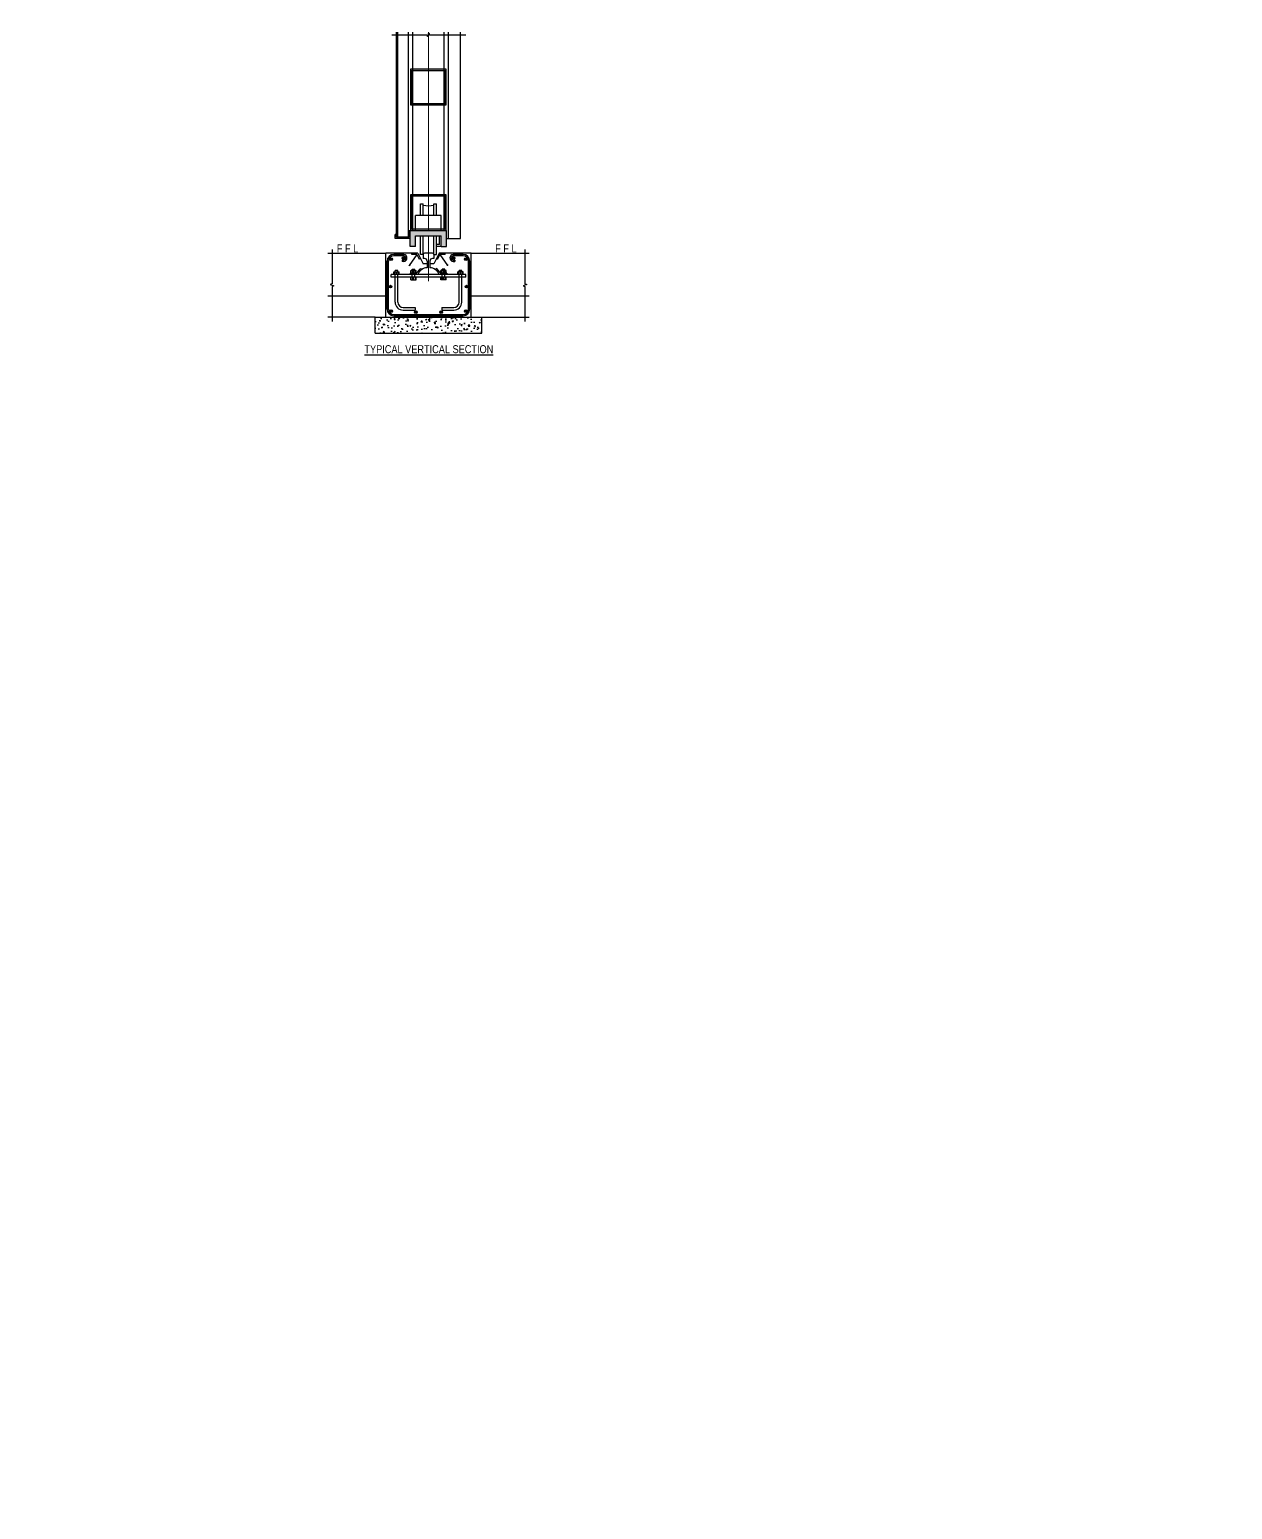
# Model space of a CAD drawing. Header units: millimetres. Extents: x 0 to 2669304, y -3314102 to 0.
# Drawn here: x 2423605.8 to 2423831.3, y -3104095.5 to -3103818.2 of the extents above; entities that cross this region are included whole.
import ezdxf
from ezdxf import colors
from ezdxf.entities.mleader import LeaderData, LeaderLine
from ezdxf.math import Vec2, Vec3

# ---------------------------------------------------------------- set-up
doc = ezdxf.new("R2010")
doc.units = ezdxf.units.MM
doc.header["$LTSCALE"] = 0.4
doc.header["$MEASUREMENT"] = 0
for name, color, linetype in [('0NSRPURL0', 3, 'Continuous'), ('DOOR SHEET', 94, 'Continuous'), ('TAXT', 7, 'Continuous'), ('WHEEL BOX', 6, 'Continuous')]:
    doc.layers.add(name, color=color, linetype=linetype)
for name, color, linetype, lineweight in [('GUIDE RAIL', 234, 'Continuous', 30), ('Layer5', 52, 'Continuous', 30), ('Text Small', 7, 'Continuous', 0), ('WHEEL', 1, 'Continuous', 30)]:
    doc.layers.add(name, color=color, linetype=linetype, lineweight=lineweight)
doc.styles.get("Standard").update_dxf_attribs({"font": 'ARIALN.TTF'})

msp = doc.modelspace()

# ---------------------------------------------------------------- hatches: boundary and pattern name
at = {"ltscale": 3}
for points in [[(2423683.9833, -3103855.8446), (2423677.1833, -3103855.8446), (2423677.1833, -3103858.8446), (2423678.1833, -3103858.8446), (2423678.1833, -3103856.8446), (2423682.9833, -3103856.8446), (2423682.9833, -3103858.8446), (2423683.9833, -3103858.8446)], [(2423673.853, -3103861.228, 1), (2423673.353, -3103861.228, 1)], [(2423676.1632, -3103861.0179, 1), (2423675.6632, -3103861.0179, 1)], [(2423685.5223, -3103861.0179, 1), (2423685.0223, -3103861.0179, 1)], [(2423687.8135, -3103861.228, 1), (2423687.3135, -3103861.228, 1)], [(2423673.7425, -3103866.3699, 1), (2423673.2425, -3103866.3699, 1)], [(2423687.9376, -3103866.3699, 1), (2423687.4376, -3103866.3699, 1)], [(2423673.853, -3103870.95, 1), (2423673.353, -3103870.95, 1)], [(2423687.8135, -3103870.95, 1), (2423687.3135, -3103870.95, 1)], [(2423678.4709, -3103871.1566, 1), (2423677.9709, -3103871.1566, 1)], [(2423683.2161, -3103871.1566, 1), (2423682.7161, -3103871.1566, 1)]]:
    msp.add_hatch(color=256, dxfattribs=at).paths.add_polyline_path(points)
h = msp.add_hatch(color=256, dxfattribs=at)
edge = h.paths.add_edge_path()
edge.add_line((2423687.0833, -3103860.5946), (2423685.1956, -3103860.5946))
edge.add_arc((2423685.2773, -3103860.9978), 0.4114, 101.452583, 258.547417)
edge.add_line((2423685.1956, -3103861.401), (2423685.5295, -3103861.401))
edge.add_line((2423685.5295, -3103861.401), (2423685.5295, -3103861.651))
edge.add_line((2423685.5295, -3103861.651), (2423685.1956, -3103861.651))
edge.add_arc((2423685.2737, -3103860.9978), 0.6579, 96.822892, 263.177108, ccw=False)
edge.add_line((2423685.1956, -3103860.3446), (2423687.0833, -3103860.3446))
edge.add_arc((2423687.0833, -3103861.5946), 1.25, 0, 90, ccw=False)
edge.add_line((2423688.3333, -3103861.5946), (2423688.3333, -3103870.5946))
edge.add_arc((2423687.0833, -3103870.5946), 1.25, -90, 0, ccw=False)
edge.add_line((2423687.0833, -3103871.8446), (2423674.0833, -3103871.8446))
edge.add_arc((2423674.0833, -3103870.5946), 1.25, 180, 270, ccw=False)
edge.add_line((2423672.8333, -3103870.5946), (2423672.8333, -3103861.5946))
edge.add_arc((2423674.0833, -3103861.5946), 1.25, 90, 180, ccw=False)
edge.add_line((2423674.0833, -3103860.3446), (2423675.9709, -3103860.3446))
edge.add_arc((2423675.8928, -3103860.9978), 0.6579, -83.177108, 83.177108, ccw=False)
edge.add_line((2423675.9709, -3103861.651), (2423675.637, -3103861.651))
edge.add_line((2423675.637, -3103861.651), (2423675.637, -3103861.401))
edge.add_line((2423675.637, -3103861.401), (2423675.9709, -3103861.401))
edge.add_arc((2423675.8892, -3103860.9978), 0.4114, 281.452583, 438.547417)
edge.add_line((2423675.9709, -3103860.5946), (2423674.0833, -3103860.5946))
edge.add_arc((2423674.0833, -3103861.5946), 1, 90, 180)
edge.add_line((2423673.0833, -3103861.5946), (2423673.0833, -3103870.5946))
edge.add_arc((2423674.0833, -3103870.5946), 1, 180, 270)
edge.add_line((2423674.0833, -3103871.5946), (2423687.0833, -3103871.5946))
edge.add_arc((2423687.0833, -3103870.5946), 1, 270, 360)
edge.add_line((2423688.0833, -3103870.5946), (2423688.0833, -3103861.5946))
edge.add_arc((2423687.0833, -3103861.5946), 1, 0, 90)
h = msp.add_hatch(color=256, dxfattribs=at)
h.paths.add_polyline_path([(2423683.7083, -3103860.0946), (2423682.5833, -3103860.0946), (2423682.0833, -3103861.0946), (2423682.3069, -3103861.2064), (2423682.7378, -3103860.3446), (2423683.7083, -3103860.3446)])
h.paths.add_polyline_path([(2423678.5833, -3103860.0946), (2423677.4583, -3103860.0946), (2423677.4583, -3103860.3446), (2423678.4288, -3103860.3446), (2423678.8597, -3103861.2064), (2423679.0833, -3103861.0946)])
h = msp.add_hatch(dxfattribs=at)
h.set_pattern_fill('AR-CONC', color=256, scale=0.35, style=0)
h.set_pattern_definition([(50, (2461948.6906, -3097129.7643), (2.51041064, -0.21963247), [0.2625, -2.8875]), (355, (2461948.6906, -3097129.7643), (-0.48562967, 2.63267247), [0.21, -2.31]), (100.4514, (2461948.8998, -3097129.7826), (2.02478284, 2.4130384), [0.22309066, -2.4539974]), (46.1842, (2461948.6906, -3097129.0643), (3.73534367, -0.57931655), [0.39375, -4.33125]), (96.6356, (2461949.002, -3097129.1126), (3.27131947, 3.40941255), [0.334636, -3.6809955]), (351.1842, (2461948.6906, -3097129.0643), (3.2713168, 3.4094151), [0.315, -3.465]), (21, (2461949.0406, -3097129.2393), (2.08917468, -1.40916612), [0.2625, -2.8875]), (326, (2461949.0406, -3097129.2393), (0.85160366, 2.53802516), [0.21, -2.31]), (71.4514, (2461949.2147, -3097129.3568), (2.9407792, 1.12885674), [0.22309066, -2.4539974]), (37.5, (2461948.6906, -3097129.7643), (0.042559494, 1.165128488), [0, -2.282, 0, -2.345, 0, -2.31875]), (7.5, (2461948.6906, -3097129.7643), (0.92074338, 1.38044099), [0, -1.337, 0, -2.2295, 0, -0.88375]), (327.5, (2461947.9101, -3097129.7643), (1.868378527, -0.07894205), [0, -0.875, 0, -2.73, 0, -3.6225]), (317.5, (2461947.5601, -3097129.7643), (2.04115159, 0.35036744), [0, -1.1375, 0, -1.813, 0, -2.5725])])
h.paths.add_polyline_path([(2423690.5833, -3103872.0946), (2423670.5833, -3103872.0946), (2423670.5833, -3103875.0946), (2423690.5833, -3103875.0946)])
at = {"layer": '0NSRPURL0', "linetype": 'Continuous'}
h = msp.add_hatch(color=256, dxfattribs=at)
h.paths.add_polyline_path([(2423683.9099, -3103825.6256), (2423677.2099, -3103825.6256), (2423677.2099, -3103832.3256), (2423683.9099, -3103832.3256)])
h.paths.add_polyline_path([(2423683.6938, -3103825.8417), (2423677.426, -3103825.8417), (2423677.426, -3103832.1095), (2423683.6938, -3103832.1095)], flags=16)
h = msp.add_hatch(color=256, dxfattribs=at)
h.paths.add_polyline_path([(2423683.9099, -3103849.1446), (2423677.2099, -3103849.1446), (2423677.2099, -3103855.8446), (2423683.9099, -3103855.8446)])
h.paths.add_polyline_path([(2423683.6938, -3103855.6285), (2423677.426, -3103855.6285), (2423677.426, -3103849.3607), (2423683.6938, -3103849.3607)], flags=16)

# ---------------------------------------------------------------- linework, layer by layer
at = {"ltscale": 3}
for p, q in [((2423674.8333, -3103857.1031), (2423674.8333, -3103818.6585)), ((2423676.8333, -3103857.1031), (2423676.8333, -3103818.6585)), ((2423677.6333, -3103855.8446), (2423677.6333, -3103818.6585)), ((2423683.5333, -3103855.8446), (2423683.5333, -3103818.6585)), ((2423684.3333, -3103857.3531), (2423684.3333, -3103818.6585)), ((2423677.1833, -3103855.8446), (2423683.9833, -3103855.8446)), ((2423677.1833, -3103858.8446), (2423677.1833, -3103855.8446)), ((2423678.1833, -3103856.8446), (2423682.9833, -3103856.8446)), ((2423678.1833, -3103858.8446), (2423678.1833, -3103856.8446)), ((2423682.6333, -3103858.4696), (2423682.6333, -3103856.8446)), ((2423682.9833, -3103858.8446), (2423682.9833, -3103856.8446)), ((2423683.9833, -3103858.8446), (2423683.9833, -3103855.8446)), ((2423678.1833, -3103858.8446), (2423677.1833, -3103858.8446)), ((2423682.6333, -3103858.4696), (2423682.0833, -3103858.4696)), ((2423682.9833, -3103858.8446), (2423682.0833, -3103858.8446)), ((2423682.9833, -3103858.8446), (2423683.9833, -3103858.8446)), ((2423683.9833, -3103857.3531), (2423686.5833, -3103857.3531)), ((2423661.6949, -3103860.0946), (2423672.5833, -3103860.0946)), ((2423672.5833, -3103872.0946), (2423672.5833, -3103860.0946)), ((2423678.5833, -3103860.0946), (2423672.5833, -3103860.0946)), ((2423672.8333, -3103870.5946), (2423672.8333, -3103861.5946)), ((2423673.0833, -3103870.5946), (2423673.0833, -3103861.5946)), ((2423675.9709, -3103860.3446), (2423674.0833, -3103860.3446)), ((2423675.9709, -3103860.5946), (2423674.0833, -3103860.5946)), ((2423675.637, -3103861.401), (2423675.637, -3103861.651)), ((2423675.9709, -3103861.401), (2423675.637, -3103861.401)), ((2423675.9709, -3103861.651), (2423675.637, -3103861.651)), ((2423676.9209, -3103862.3915), (2423677.0722, -3103862.3145)), ((2423678.4288, -3103860.3446), (2423676.9871, -3103862.438)), ((2423677.0722, -3103862.3145), (2423677.0566, -3103862.4868)), ((2423677.4583, -3103860.3446), (2423677.4583, -3103860.0946)), ((2423678.4288, -3103860.3446), (2423677.4583, -3103860.3446)), ((2423678.4288, -3103860.3446), (2423678.8597, -3103861.2064)), ((2423678.5833, -3103860.0946), (2423679.5833, -3103862.0946)), ((2423679.0833, -3103861.0946), (2423678.8597, -3103861.2064)), ((2423680.3333, -3103862.0946), (2423679.5833, -3103862.0946)), ((2423681.5833, -3103862.0946), (2423680.8333, -3103862.0946)), ((2423682.5833, -3103860.0946), (2423681.5833, -3103862.0946)), ((2423682.0833, -3103861.0946), (2423682.3069, -3103861.2064)), ((2423682.7378, -3103860.3446), (2423682.3069, -3103861.2064)), ((2423688.5833, -3103860.0946), (2423682.5833, -3103860.0946)), ((2423683.7083, -3103860.3446), (2423682.5833, -3103860.3446)), ((2423682.6128, -3103860.5946), (2423682.5833, -3103860.5946)), ((2423683.7083, -3103860.3446), (2423682.7378, -3103860.3446)), ((2423682.7378, -3103860.3446), (2423684.1794, -3103862.438)), ((2423683.7083, -3103860.3446), (2423683.7083, -3103860.0946)), ((2423684.2457, -3103862.3915), (2423684.0943, -3103862.3145)), ((2423684.0943, -3103862.3145), (2423684.1099, -3103862.4868)), ((2423687.0833, -3103860.3446), (2423685.1956, -3103860.3446)), ((2423687.0833, -3103860.5946), (2423685.1956, -3103860.5946)), ((2423685.1956, -3103861.401), (2423685.5295, -3103861.401)), ((2423685.1956, -3103861.651), (2423685.5295, -3103861.651)), ((2423685.5295, -3103861.401), (2423685.5295, -3103861.651)), ((2423688.0833, -3103870.5946), (2423688.0833, -3103861.5946)), ((2423688.3333, -3103870.5946), (2423688.3333, -3103861.5946)), ((2423688.5833, -3103860.0946), (2423699.4717, -3103860.0946)), ((2423688.5833, -3103872.0946), (2423688.5833, -3103860.0946)), ((2423673.5833, -3103864.5946), (2423673.5833, -3103864.0946)), ((2423687.5833, -3103864.0946), (2423673.5833, -3103864.0946)), ((2423687.5833, -3103864.5946), (2423673.5833, -3103864.5946)), ((2423674.0833, -3103864.0946), (2423674.0833, -3103863.5946)), ((2423674.0833, -3103863.5946), (2423675.0833, -3103863.5946)), ((2423674.2907, -3103863.5946), (2423674.2907, -3103864.0946)), ((2423674.3333, -3103863.5946), (2423674.3333, -3103863.3446)), ((2423674.8333, -3103863.3446), (2423674.3333, -3103863.3446)), ((2423674.3333, -3103869.2706), (2423674.3333, -3103864.0946)), ((2423674.5833, -3103863.5946), (2423674.5833, -3103864.0946)), ((2423674.8333, -3103863.5946), (2423674.8333, -3103863.3446)), ((2423674.8333, -3103869.2706), (2423674.8333, -3103864.0946)), ((2423674.8819, -3103863.5946), (2423674.8819, -3103864.0946)), ((2423675.0833, -3103864.0946), (2423675.0833, -3103863.5946)), ((2423678.4148, -3103863.8446), (2423677.1648, -3103863.8446)), ((2423677.1648, -3103863.8446), (2423677.1648, -3103864.0946)), ((2423677.2898, -3103863.3446), (2423678.2898, -3103863.3446)), ((2423677.2898, -3103863.8446), (2423677.2898, -3103863.3446)), ((2423677.2898, -3103865.0946), (2423677.2898, -3103864.5946)), ((2423677.2898, -3103865.0946), (2423678.2898, -3103865.0946)), ((2423677.4973, -3103863.3446), (2423677.4973, -3103863.8446)), ((2423677.4973, -3103864.5946), (2423677.4973, -3103865.0946)), ((2423677.5398, -3103863.0946), (2423678.0398, -3103863.0946)), ((2423677.5398, -3103863.3446), (2423677.5398, -3103863.0946)), ((2423677.5398, -3103864.5946), (2423677.5398, -3103863.8446)), ((2423677.7898, -3103863.3446), (2423677.7898, -3103863.8446)), ((2423677.7898, -3103865.0946), (2423677.7898, -3103864.5946)), ((2423678.0398, -3103863.3446), (2423678.0398, -3103863.0946)), ((2423678.0398, -3103864.5946), (2423678.0398, -3103863.8446)), ((2423678.0885, -3103863.3446), (2423678.0885, -3103863.8446)), ((2423678.0885, -3103864.5946), (2423678.0885, -3103865.0946)), ((2423678.2898, -3103863.8446), (2423678.2898, -3103863.3446)), ((2423678.2898, -3103865.0946), (2423678.2898, -3103864.5946)), ((2423679.1165, -3103862.9912), (2423679.2618, -3103863.1946)), ((2423682.05, -3103862.9912), (2423681.9047, -3103863.1946)), ((2423684.0017, -3103863.8446), (2423682.7517, -3103863.8446)), ((2423683.8767, -3103863.3446), (2423682.8767, -3103863.3446)), ((2423682.8767, -3103863.8446), (2423682.8767, -3103863.3446)), ((2423682.8767, -3103865.0946), (2423682.8767, -3103864.5946)), ((2423683.8767, -3103865.0946), (2423682.8767, -3103865.0946)), ((2423683.0781, -3103863.3446), (2423683.0781, -3103863.8446)), ((2423683.0781, -3103864.5946), (2423683.0781, -3103865.0946)), ((2423683.6267, -3103863.0946), (2423683.1267, -3103863.0946)), ((2423683.1267, -3103863.3446), (2423683.1267, -3103863.0946)), ((2423683.1267, -3103864.5946), (2423683.1267, -3103863.8446)), ((2423683.3767, -3103863.3446), (2423683.3767, -3103863.8446)), ((2423683.3767, -3103865.0946), (2423683.3767, -3103864.5946)), ((2423683.6267, -3103863.3446), (2423683.6267, -3103863.0946)), ((2423683.6267, -3103864.5946), (2423683.6267, -3103863.8446)), ((2423683.6693, -3103863.3446), (2423683.6693, -3103863.8446)), ((2423683.6693, -3103864.5946), (2423683.6693, -3103865.0946)), ((2423683.8767, -3103863.8446), (2423683.8767, -3103863.3446)), ((2423683.8767, -3103865.0946), (2423683.8767, -3103864.5946)), ((2423684.0017, -3103863.8446), (2423684.0017, -3103864.0946)), ((2423686.0833, -3103864.0946), (2423686.0833, -3103863.5946)), ((2423687.0833, -3103863.5946), (2423686.0833, -3103863.5946)), ((2423686.2846, -3103863.5946), (2423686.2846, -3103864.0946)), ((2423686.3333, -3103863.5946), (2423686.3333, -3103863.3446)), ((2423686.8333, -3103863.3446), (2423686.3333, -3103863.3446)), ((2423686.3333, -3103869.2706), (2423686.3333, -3103864.0946)), ((2423686.5833, -3103863.5946), (2423686.5833, -3103864.0946)), ((2423686.8333, -3103863.5946), (2423686.8333, -3103863.3446)), ((2423686.8333, -3103869.2706), (2423686.8333, -3103864.0946)), ((2423686.8758, -3103863.5946), (2423686.8758, -3103864.0946)), ((2423687.0833, -3103864.0946), (2423687.0833, -3103863.5946)), ((2423687.5833, -3103864.5946), (2423687.5833, -3103864.0946)), ((2423661.6949, -3103868.0946), (2423672.5833, -3103868.0946)), ((2423675.8333, -3103870.2706), (2423678.0833, -3103870.2706)), ((2423675.8333, -3103870.7706), (2423678.0833, -3103870.7706)), ((2423678.0833, -3103870.2706), (2423678.0833, -3103870.7706)), ((2423683.0833, -3103870.2706), (2423685.3333, -3103870.2706)), ((2423683.0833, -3103870.2706), (2423683.0833, -3103870.7706)), ((2423683.0833, -3103870.7706), (2423685.3333, -3103870.7706)), ((2423688.5833, -3103868.0946), (2423699.4717, -3103868.0946)), ((2423670.5833, -3103872.0946), (2423661.6949, -3103872.0946)), ((2423670.5833, -3103872.0946), (2423690.5833, -3103872.0946)), ((2423670.5833, -3103875.0946), (2423670.5833, -3103872.0946)), ((2423674.0833, -3103871.5946), (2423687.0833, -3103871.5946)), ((2423674.0833, -3103871.8446), (2423687.0833, -3103871.8446)), ((2423690.5833, -3103875.0946), (2423690.5833, -3103872.0946)), ((2423690.5833, -3103872.0946), (2423699.4717, -3103872.0946)), ((2423670.5833, -3103875.0946), (2423690.5833, -3103875.0946))]:
    msp.add_line(p, q, dxfattribs=at)
at = {"lineweight": 0, "ltscale": 3}
for p, q in [((2423680.5833, -3103855.8446), (2423680.5833, -3103818.6585)), ((2423680.5833, -3103865.3544), (2423680.5833, -3103856.8446))]:
    msp.add_line(p, q, dxfattribs=at)
at = {"ltscale": 3}
for centre in [(2423673.603, -3103861.228), (2423675.9132, -3103861.0179), (2423685.2723, -3103861.0179), (2423687.5635, -3103861.228), (2423673.4925, -3103866.3699), (2423687.6876, -3103866.3699), (2423673.603, -3103870.95), (2423687.5635, -3103870.95), (2423678.2209, -3103871.1566), (2423682.9661, -3103871.1566)]:
    msp.add_circle(centre, 0.25, dxfattribs=at)
for centre, radius, start, end in [((2423674.0833, -3103861.5946), 1.25, 90, 180), ((2423674.0833, -3103861.5946), 1, 90, 180), ((2423675.8928, -3103860.9978), 0.6579, 276.822892, 83.177108), ((2423675.8892, -3103860.9978), 0.4114, 281.452583, 78.547417), ((2423685.2737, -3103860.9978), 0.6579, 96.822892, 263.177108), ((2423685.2773, -3103860.9978), 0.4114, 101.452583, 258.547417), ((2423687.0833, -3103861.5946), 1.25, 0, 90), ((2423687.0833, -3103861.5946), 1, 0, 90), ((2423680.3544, -3103864.7242), 2.1298, 125.537678, 155.604828), ((2423680.8121, -3103864.7242), 2.1298, 24.395172, 54.462322), ((2423674.0833, -3103870.5946), 1.25, 180, 270), ((2423674.0833, -3103870.5946), 1, 180, 270), ((2423675.8333, -3103869.2706), 1.5, 180, 270), ((2423675.8333, -3103869.2706), 1, 180, 270), ((2423685.3333, -3103869.2706), 1, 270, 0), ((2423685.3333, -3103869.2706), 1.5, 270, 0), ((2423687.0833, -3103870.5946), 1, 270, 0), ((2423687.0833, -3103870.5946), 1.25, 270, 0)]:
    msp.add_arc(centre, radius, start, end, dxfattribs=at)
at = {"layer": '0NSRPURL0', "linetype": 'Continuous'}
for points in [[(2423683.9099, -3103825.6256), (2423677.2099, -3103825.6256), (2423677.2099, -3103832.3256), (2423683.9099, -3103832.3256)], [(2423683.6938, -3103832.1095), (2423677.426, -3103832.1095), (2423677.426, -3103825.8417), (2423683.6938, -3103825.8417)], [(2423683.9099, -3103849.1446), (2423677.2099, -3103849.1446), (2423677.2099, -3103855.8446), (2423683.9099, -3103855.8446)], [(2423683.6938, -3103855.6285), (2423677.426, -3103855.6285), (2423677.426, -3103849.3607), (2423683.6938, -3103849.3607)]]:
    msp.add_lwpolyline(points, close=True, dxfattribs=at)
at = {"layer": 'DOOR SHEET', "ltscale": 3}
for p, q in [((2423674.5833, -3103857.1031), (2423674.5833, -3103818.6585)), ((2423686.5833, -3103857.3531), (2423686.5833, -3103818.6585))]:
    msp.add_line(p, q, dxfattribs=at)
at = {"layer": 'GUIDE RAIL', "ltscale": 3}
for p, q in [((2423679.5833, -3103860.3446), (2423679.5833, -3103861.0946)), ((2423679.8333, -3103861.0946), (2423679.5833, -3103861.0946)), ((2423681.3333, -3103860.0946), (2423679.8333, -3103860.0946)), ((2423680.3333, -3103861.5946), (2423680.3333, -3103862.8446)), ((2423680.8333, -3103861.5946), (2423680.8333, -3103862.8446)), ((2423681.5833, -3103861.0946), (2423681.3333, -3103861.0946)), ((2423681.5833, -3103860.3446), (2423681.5833, -3103861.0946))]:
    msp.add_line(p, q, dxfattribs=at)
for centre, radius, start, end in [((2423679.8333, -3103860.3446), 0.25, 90, 180), ((2423679.8333, -3103861.5946), 0.5, 0, 90), ((2423681.3333, -3103861.5946), 0.5, 90, 180), ((2423681.3333, -3103860.3446), 0.25, 0, 90), ((2423680.3544, -3103864.7242), 1.8798, 90.645677, 160.429678), ((2423680.8121, -3103864.7242), 1.8798, 19.570322, 89.354323)]:
    msp.add_arc(centre, radius, start, end, dxfattribs=at)
at = {"layer": 'Layer5', "ltscale": 3}
for p, q in [((2423674.5833, -3103856.6031), (2423674.3333, -3103856.6031)), ((2423674.3333, -3103857.3531), (2423674.3333, -3103856.6031)), ((2423676.9333, -3103857.1031), (2423676.9333, -3103855.8446)), ((2423676.9333, -3103855.8446), (2423677.1833, -3103855.8446)), ((2423677.1833, -3103857.3531), (2423674.3333, -3103857.3531)), ((2423676.9333, -3103857.1031), (2423674.5833, -3103857.1031))]:
    msp.add_line(p, q, dxfattribs=at)
at = {"layer": 'TAXT', "ltscale": 3}
for points in [[(2423673.7175, -3103819.1867), (2423680.2808, -3103819.1867), (2423680.4058, -3103819.5301), (2423680.6558, -3103818.8432), (2423680.7808, -3103819.1867), (2423687.5753, -3103819.1867)], [(2423662.5201, -3103859.4265), (2423662.5201, -3103865.8662), (2423662.1767, -3103865.9912), (2423662.8636, -3103866.2412), (2423662.5201, -3103866.3662), (2423662.5201, -3103872.88)], [(2423698.6464, -3103859.4265), (2423698.6464, -3103865.8662), (2423698.9898, -3103865.9912), (2423698.303, -3103866.2412), (2423698.6464, -3103866.3662), (2423698.6464, -3103872.88)]]:
    msp.add_lwpolyline(points, dxfattribs=at)
at = {"layer": 'WHEEL', "ltscale": 3}
for p, q in [((2423679.0833, -3103853.0203), (2423679.0833, -3103850.876)), ((2423679.0833, -3103850.876), (2423679.5833, -3103850.876)), ((2423679.5833, -3103853.0203), (2423679.5833, -3103850.876)), ((2423681.5833, -3103853.0203), (2423681.5833, -3103850.876)), ((2423681.5833, -3103850.876), (2423682.0833, -3103850.876)), ((2423682.0833, -3103853.0203), (2423682.0833, -3103850.876)), ((2423679.0833, -3103860.3446), (2423679.0833, -3103856.8446)), ((2423679.5833, -3103860.3446), (2423679.5833, -3103856.8446)), ((2423681.5833, -3103860.3446), (2423681.5833, -3103856.8446)), ((2423682.0833, -3103860.3446), (2423682.0833, -3103856.8446)), ((2423679.5833, -3103860.3446), (2423679.0833, -3103860.3446)), ((2423681.5833, -3103860.3446), (2423682.0833, -3103860.3446))]:
    msp.add_line(p, q, dxfattribs=at)
msp.add_arc((2423680.5833, -3103847.0867), 4.1192, 255.950343, 284.049657, dxfattribs=at)
at = {"layer": 'WHEEL BOX', "ltscale": 3}
for p, q in [((2423682.9828, -3103853.0203), (2423678.1838, -3103853.0203)), ((2423678.1838, -3103855.8446), (2423678.1838, -3103853.0203)), ((2423682.9828, -3103855.8446), (2423682.9828, -3103853.0203))]:
    msp.add_line(p, q, dxfattribs=at)

# ---------------------------------------------------------------- texts
at = {"layer": 'TAXT', "ltscale": 3}
for s, p in [('F F L', (2423663.401, -3103859.9649)), ('F F L', (2423693.0909, -3103859.9649)), ('%%UTYPICAL VERTICAL SECTION', (2423668.5795, -3103878.847))]:
    msp.add_text(s, height=1.5, dxfattribs=at).set_placement(p)

# ---------------------------------------------------------------- leaders
at = {"layer": 'Text Small'}
ml = msp.add_multileader_mtext('Standard', dxfattribs=at)
ml.set_content('OPENING     \\P2134mmx 2134mm', color=256)
ml.set_leader_properties(color=235)
ml.build(insert=Vec2(0, 0))
ml.multileader.update_dxf_attribs({"dogleg_length": 144.6835, "arrow_head_size": 90})
ctx = ml.context
ctx.base_point, ctx.char_height, ctx.arrow_head_size, ctx.landing_gap_size, ctx.plane_origin = Vec3(2454691.1281, -3115241.5036), 200, 90, 50, Vec3(2463634.037, -3111925.6113)
ctx.text_align_type = 1
notes = []
notes.append((ctx, [(0, (0, 0, 0), (0, 0), (1, 0), 1, [])]))
ctx.mtext.insert, ctx.mtext.width, ctx.mtext.alignment, ctx.mtext.flow_direction = Vec3(2455711.1144, -3115139.7983), 3559.700472, 2, 5
ml = msp.add_multileader_mtext('Standard', dxfattribs=at)
ml.set_content('PORTAL BEAM-02', color=256)
ml.set_leader_properties(color=235)
ml.build(insert=Vec2(0, 0))
ml.multileader.update_dxf_attribs({"dogleg_length": 90, "arrow_head_size": 30})
ctx = ml.context
ctx.base_point, ctx.char_height, ctx.arrow_head_size, ctx.landing_gap_size, ctx.plane_origin = Vec3(2448702.5428, -3105280.1074), 50, 30, 25, Vec3(2448368.9987, -3102187.3439)
notes.append((ctx, [(0, (0, 0, 0), (0, 0), (1, 0), 1, [])]))
ctx.mtext.insert, ctx.mtext.line_spacing_factor, ctx.mtext.flow_direction = Vec3(2448727.5428, -3105254.681), 0.75, 5
for ctx, leaders in notes:
    for number, flags, end, landing, length, lines in leaders:
        leader = LeaderData()
        leader.index, (leader.has_last_leader_line, leader.has_dogleg_vector, leader.attachment_direction) = number, flags
        leader.last_leader_point, leader.dogleg_vector, leader.dogleg_length = Vec3(end), Vec3(landing), length
        for number, points, colour, breaks in lines:
            line = LeaderLine()
            line.index, line.vertices, line.color, line.breaks = number, Vec3.list(points), colors.encode_raw_color(colour), breaks
            leader.lines.append(line)
        ctx.leaders.append(leader)

doc.saveas('drawing.dxf')
